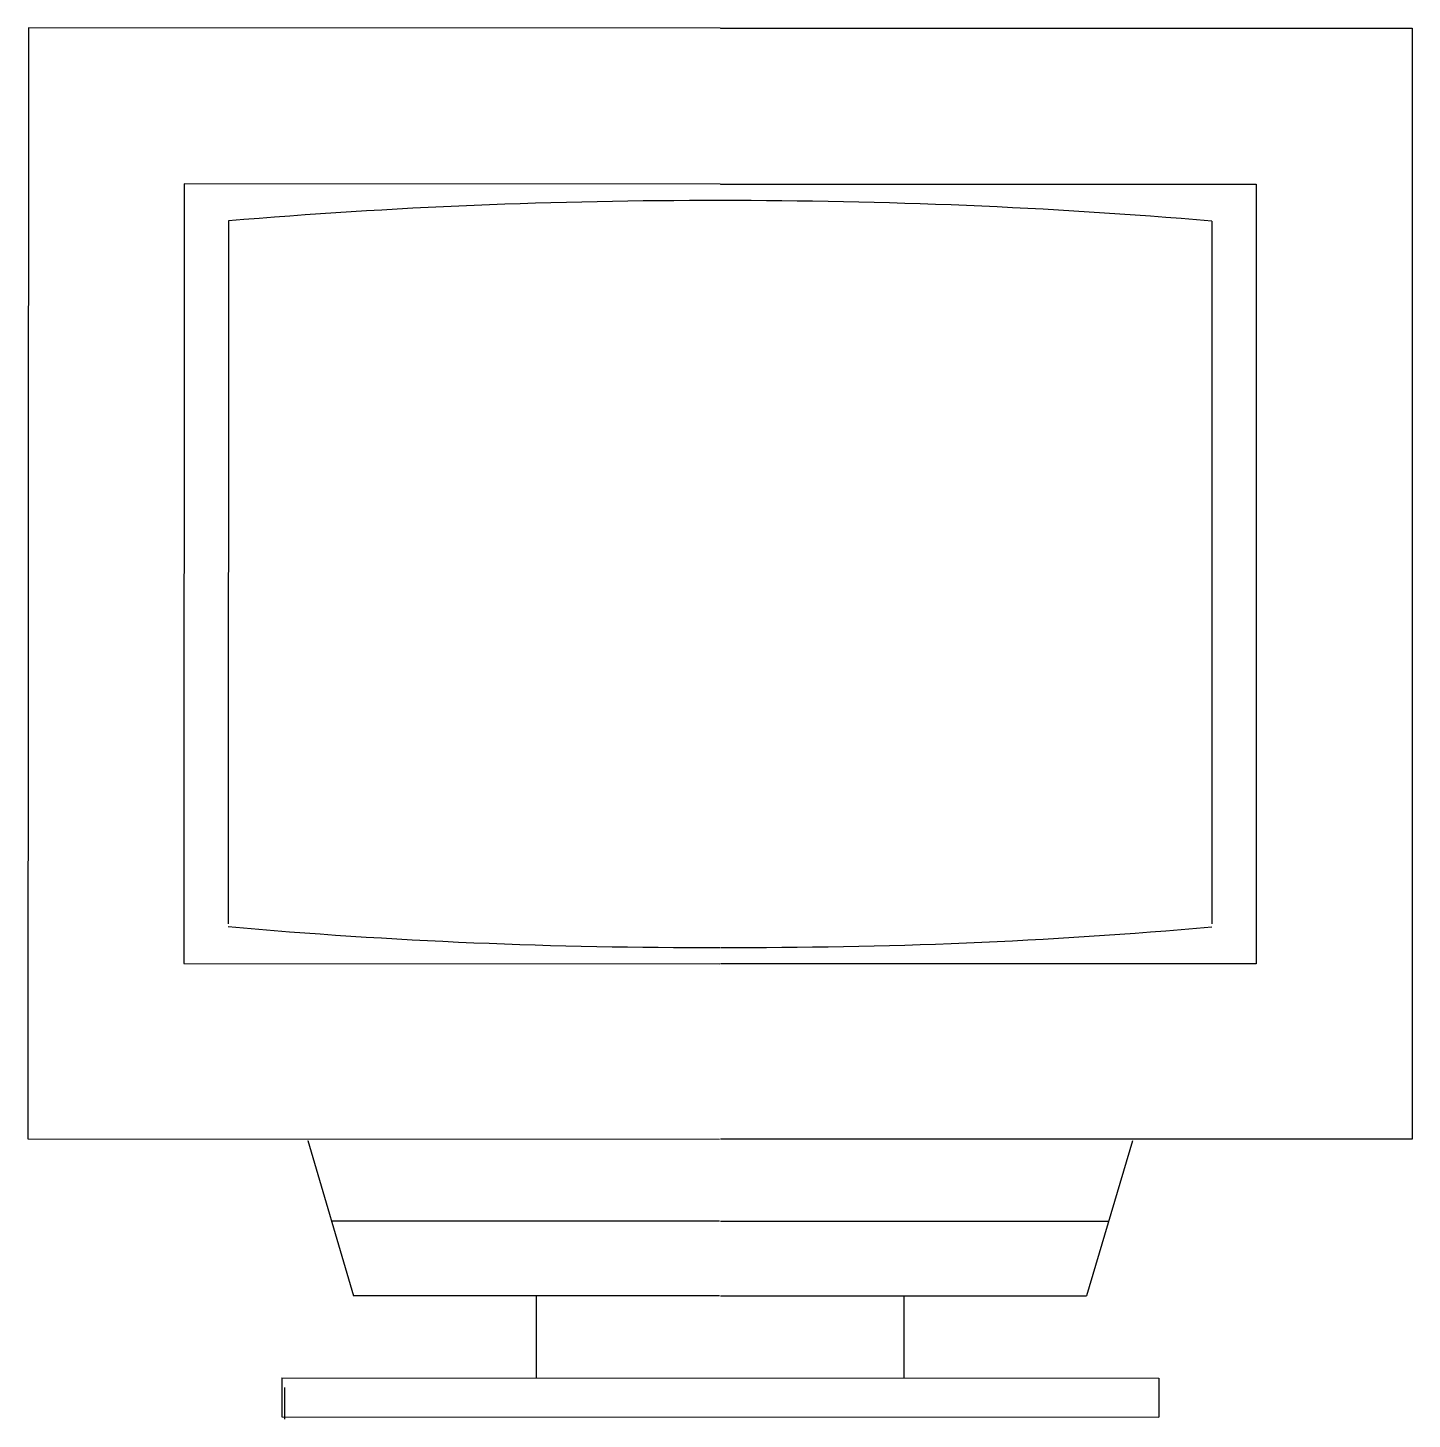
# Model space of a CAD drawing. Extents: x -29 to 6.5, y -0.1 to 35.6.
import ezdxf

# ---------------------------------------------------------------- set-up
doc = ezdxf.new("R2010")
doc.units = 0
doc.header["$LTSCALE"] = 50
doc.header["$MEASUREMENT"] = 0
doc.layers.get('0').update_dxf_attribs({"linetype": 'CONTINUOUS'})

msp = doc.modelspace()

# ---------------------------------------------------------------- linework, layer by layer
at = {"color": 0, "linetype": 'ByBlock'}
for p, q in [((-29.004, 35.639), (-29.019, 7.139)), ((-11.254, 35.629), (-29.004, 35.639)), ((6.5, 35.629), (6.5, 7.129)), ((-25.006, 31.637), (-25.017, 11.637)), ((-11.256, 31.629), (-25.006, 31.637)), ((-11.25, 31.629), (2.5, 31.629)), ((2.5, 31.629), (2.5, 11.629)), ((-23.869, 30.686), (-23.879, 12.656)), ((1.363, 30.679), (1.363, 12.649)), ((-25.017, 11.637), (-11.267, 11.629)), ((2.5, 11.629), (-11.25, 11.629)), ((-29.019, 7.139), (-11.269, 7.129)), ((-21.839, 7.09), (-21.839, 7.09)), ((-21.839, 7.09), (-20.662, 3.111)), ((6.5, 7.129), (-11.25, 7.129)), ((-0.68, 7.084), (-1.86, 3.106)), ((-0.68, 7.084), (-0.68, 7.084)), ((-11.271, 5.021), (-21.229, 5.027)), ((-11.25, 5.021), (-1.292, 5.021)), ((-11.272, 3.106), (-20.662, 3.111)), ((-15.977, 3.106), (-15.979, 1.004)), ((-11.25, 3.106), (-1.86, 3.106)), ((-6.545, 3.103), (-6.545, 1.002)), ((-22.5, 1.006), (0, 1)), ((-22.5, 1.006), (-22.5, 0.006)), ((-22.433, 0.755), (-22.434, -0.055)), ((0, 1), (0, 0)), ((-22.5, 0.006), (0, 0))]:
    msp.add_line(p, q, dxfattribs=at)
msp.add_lwpolyline([(-11.25, 35.629), (6.5, 35.629)], dxfattribs=at)
for centre, radius, start, end in [((-11.508, -115.837), 147.044, 89.90182, 94.82219), ((-11.079, -115.837), 147.044, 85.14639, 90.06676), ((-11.813, 148.728), 136.681, 264.93532, 270.22896), ((-10.629, 148.728), 136.681, 269.73962, 275.03326)]:
    msp.add_arc(centre, radius, start, end, dxfattribs=at)

doc.saveas('drawing.dxf')
